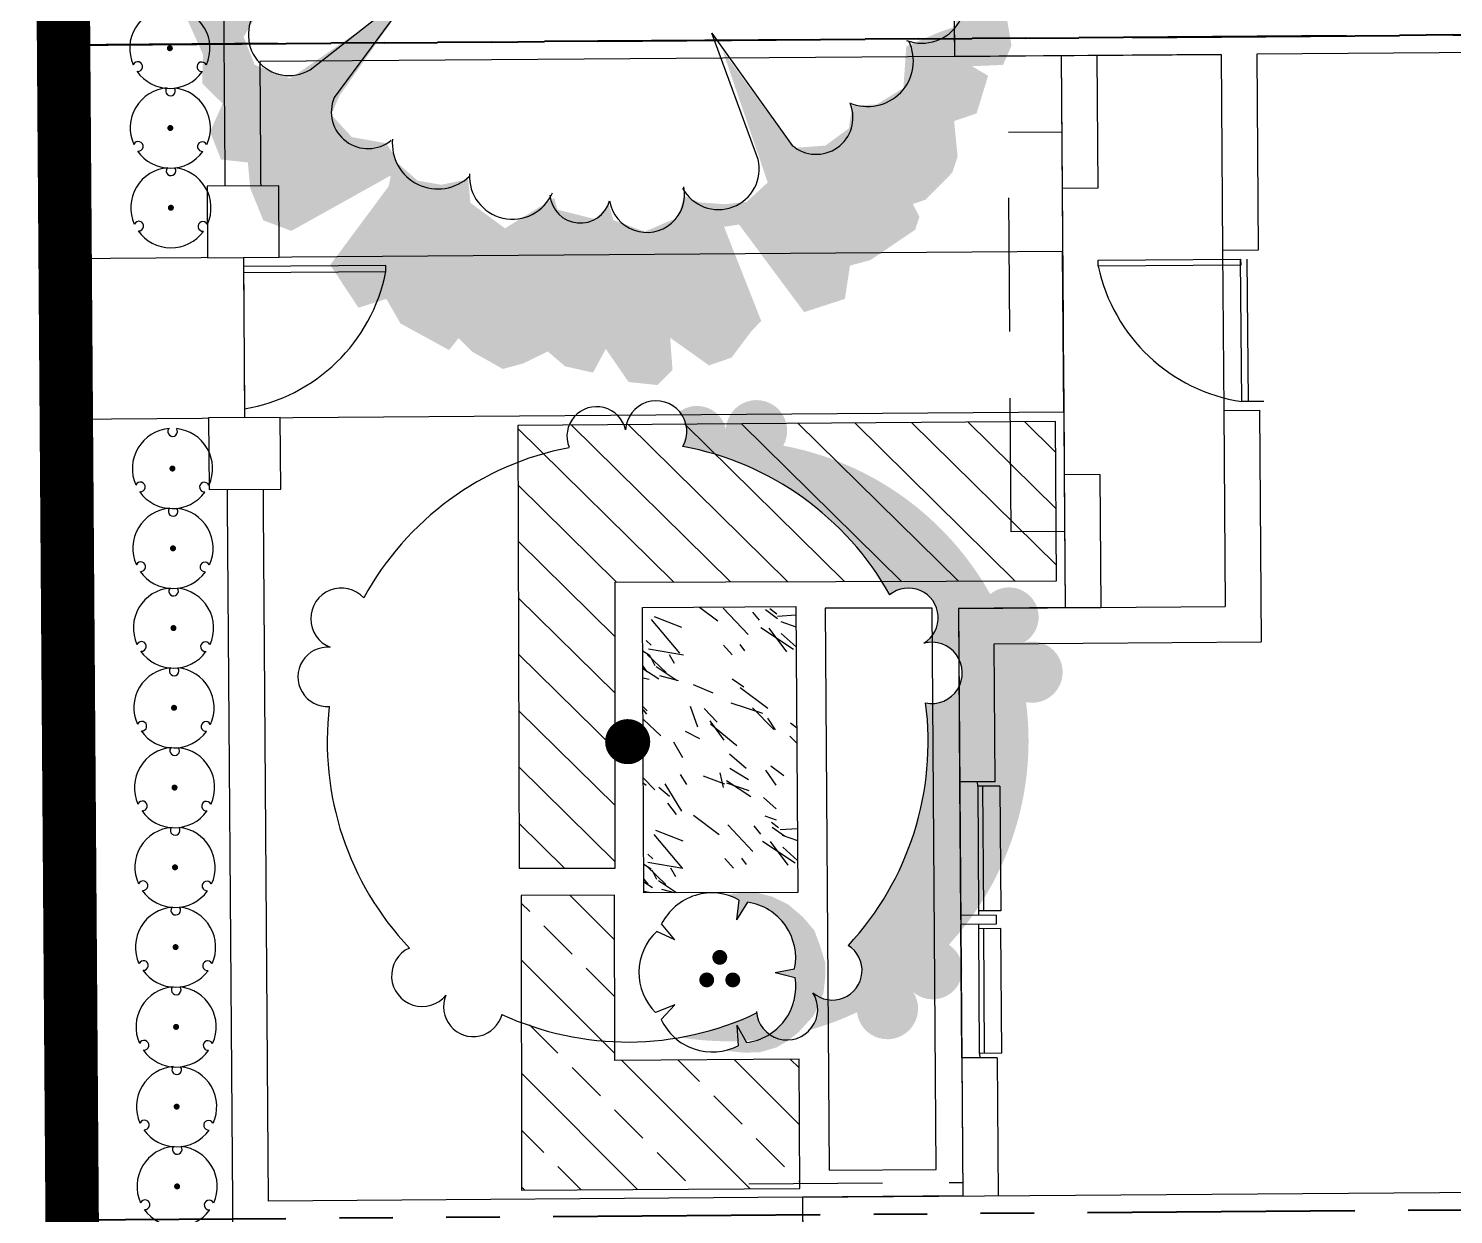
# Model space of a CAD drawing. Header units: feet. Extents: x 919634 to 928945, y 707022 to 708026.
# Drawn here: x 920102.47 to 920129.13, y 707361.44 to 707383.64 of the extents above; entities that cross this region are included whole.
import ezdxf

# ---------------------------------------------------------------- set-up
doc = ezdxf.new("R2010")
doc.units = ezdxf.units.FT
doc.header["$LTSCALE"] = 20
doc.header["$MEASUREMENT"] = 0
for name, pattern in [('PHANTOM2', [1.25, 0.625, -0.125, 0.125, -0.125, 0.125, -0.125]), ('Site Plan$0$HIDDEN2', [0.1875, 0.125, -0.0625]), ('Site Plan$0$PHANTOM2', [1.25, 0.625, -0.125, 0.125, -0.125, 0.125, -0.125])]:
    doc.linetypes.add(name, pattern=pattern)
doc.layers.add('-u-site-propline', color=7, linetype='PHANTOM2', true_color=0xd10000)
for name, color, linetype in [('-u-site-xref', 7, 'Continuous'), ('LK-SHRB-035M', 4, 'Continuous'), ('LK-SHRB-TRNK', 3, 'Continuous'), ('LP-SHRB', 7, 'Continuous'), ('Site Plan$0$-u-site-bldg_interior', 252, 'Continuous'), ('Site Plan$0$-u-site-fence', 4, 'Site Plan$0$FENCELINE1'), ('Site Plan$0$-u-site-wall', 4, 'Continuous'), ('Site Plan$0$A-DOOR', 253, 'Continuous'), ('Site Plan$0$SP-BLDG-ROOF ABOVE', 4, 'Site Plan$0$HIDDEN2'), ('x-RL TH5-LP Block$0$L-002', 253, 'Continuous'), ('x-RL TH5-LP Block$0$LK-SHRB-035M', 253, 'Continuous'), ('x-RL TH5-LP Block$0$LK-SHRB-TRNK', 253, 'Continuous'), ('x-RL TH5-LP Block$0$LK-TREE-050M', 253, 'Continuous'), ('x-RL TH5-LP Block$0$LK-TREE-TRNK', 253, 'Continuous'), ('x-RL TH5-LP Block$0$LP-PATT-GRND', 253, 'Continuous'), ('x-RL TH5-LP Block$0$LP-PATT-SHAR', 253, 'Continuous'), ('x-RL TH5-LP Block$0$LP-SHAR-BRDR-CONT', 253, 'Continuous'), ('x-RL TH5-LP Block$0$LP-SHRB', 253, 'Continuous'), ('x-RL TH5-LP Block$0$LP-TREE', 253, 'Continuous')]:
    doc.layers.add(name, color=color, linetype=linetype)
for name, color, linetype, lineweight in [('Site Plan$0$SP-LOT LINES', 252, 'Site Plan$0$PHANTOM2', 40), ('Site Plan$0$SP-SIDEWALK', 2, 'Continuous', 25), ('SP-BUILDING-FOOTPRINT', 1, 'Continuous', 25)]:
    doc.layers.add(name, color=color, linetype=linetype, lineweight=lineweight)
for name, color, linetype, plot in [('x-RL TH5-LP Block$0$-u-site-no_plot', 253, 'Continuous', False), ('x-RL TH5-LP Block$0$LK-SHRB-SHAD', 253, 'Continuous', False), ('x-RL TH5-LP Block$0$LK-TREE-SHAD', 253, 'Continuous', False)]:
    doc.layers.add(name, color=color, linetype=linetype, plot=plot)
doc.layers.get('-u-site-xref').off()
doc.linetypes.add('Site Plan$0$FENCELINE1', pattern='A,0.25,-0.1,[133,ltypeshp.shx,S=0.1,R=0,X=-0.1,Y=0],-0.1,1', length=1.45)

# ---------------------------------------------------------------- blocks, each defined once
blk = doc.blocks.new('Site Plan$0$_Details_TH5_wall')
at = {"layer": 'Site Plan$0$-u-site-fence'}
for p, q in [((-10.48732410557568, -26.40998516941909), (-10.46782956644893, -29.40992182923947)), ((-10.48624107660726, -26.57664831739385), (-10.4689125957666, -29.24325868126471))]:
    blk.add_line(p, q, dxfattribs=at)
blk.add_lwpolyline([(-7.821513322298415, -26.67391782451887), (-7.822257905383594, -26.55933691037353), (-10.48624107660726, -26.57664831739385), (-10.48549649352208, -26.69122923142277)], close=True, dxfattribs=at)
blk.add_arc((-11.00169562106021, -26.04570431716274), 3.241637188778279, 279.4598342740753, 348.8256528212227, dxfattribs=at)
at = {"layer": 'Site Plan$0$-u-site-wall'}
for p, q in [((-10.95223619171884, -7.919251336716115), (-10.82240109087434, -26.41216260602232)), ((2.818107517436147, -22.64952870749403), (-10.17819925572257, -22.74063981021754)), ((-10.17816162097733, -22.74063954618759), (-10.15241514507215, -26.4078088250244)), ((-10.80133920791559, -29.41208908054978), (-10.67262854427099, -47.7449482496595)), ((-10.13135326222982, -29.40773529966827), (-10.02838854386937, -44.07347961037885)), ((-0.03203305636998266, -44.00339978060219), (-10.02838854386937, -44.07347961037885))]:
    blk.add_line(p, q, dxfattribs=at)
for points in [[(-11.166017520361777, -25.074367241784326), (-11.1573099595633, -26.41433894980565), (-9.817338251541976, -26.405631389007173), (-9.826045812340453, -25.06565968098585)], [(-11.137815420519757, -29.4142756096221), (-11.12910785972128, -30.754247317643422), (-9.789136151699957, -30.745539756844945), (-9.797843712498434, -29.40556804882362)]]:
    blk.add_wipeout(points).dxf.layer = 'Site Plan$0$-u-site-wall'
for points in [[(-11.16601752035785, -25.07436724181753), (-11.15730995952617, -26.41433894983493), (-9.817338251508772, -26.40563138911966), (-9.826045812340453, -25.06565968098585)], [(-11.13781542039942, -29.41427560977172), (-11.12910785980057, -30.75424731767271), (-9.789136151666753, -30.74553975684103), (-9.797843712498434, -29.40556804882362)]]:
    blk.add_lwpolyline(points, close=True, dxfattribs=at)
blk = doc.blocks.new('*U239')
at = {"layer": 'Site Plan$0$A-DOOR'}
blk.add_lwpolyline([(-28.625, -31.96847301748949), (-30, -31.96847301748949), (-30, 0), (-28.625, 0)], close=True, dxfattribs=at)
blk.add_arc((-36.41138767640513, 6.143921902290211), 38.89964626533935, 281.5466680525947, 350.9124866484809, dxfattribs=at)
blk = doc.blocks.new('Site Plan')
at = {"layer": 'Site Plan$0$-u-site-bldg_interior'}
for p, q in [((920119.7708448657, 707386.0017560149), (920119.7919066082, 707383.1163518603)), ((920184.3734729051, 707383.5877590682), (920125.4508948061, 707383.1576591246)), ((920124.7842458992, 707383.1527929822), (920119.7919066082, 707383.1163518603)), ((920121.1176769112, 707383.1260291988), (920124.7842458992, 707383.1527929822)), ((920121.7918533289, 707383.1309502876), (920121.8100161508, 707380.6426907263)), ((920122.4585022359, 707383.13581643), (920122.4766650577, 707380.6475568687)), ((920124.7842458992, 707383.1527929822), (920124.8110096824, 707379.4862239939)), ((920125.4508948061, 707383.1576591246), (920125.4776585893, 707379.4910901365)), ((920122.4766650577, 707380.6475568687), (920121.8100161508, 707380.6426907263)), ((920125.4776585893, 707379.4910901365), (920124.8110096824, 707379.4862239939)), ((920124.8110096824, 707379.4862239939), (920124.8329073234, 707376.4863039128)), ((920125.1685796798, 707376.655425229), (920125.1491151102, 707379.3220208568)), ((920125.2935763499, 707376.6563376307), (920125.2741117802, 707379.3229332585)), ((920125.581670808, 707376.6584405497), (920125.1685796798, 707376.655425229)), ((920124.8329073234, 707376.4863039128), (920125.4995562303, 707376.4911700552)), ((920124.8329073234, 707376.4863039128), (920124.8596711068, 707372.8197349248)), ((920125.4995562303, 707376.4911700552), (920125.5311861561, 707372.1579521603)), ((920122.515763685, 707375.2911462347), (920121.8491147781, 707375.2862800923)), ((920121.8491147781, 707375.2862800923), (920121.8672785365, 707372.7978922301)), ((920122.515763685, 707375.2911462347), (920122.5339274434, 707372.8027583725)), ((920119.8672852545, 707372.783293463), (920124.8596711068, 707372.8197349248)), ((920119.8672852545, 707372.783293463), (920119.8910076988, 707369.5333800418)), ((920121.8672785365, 707372.7978922301), (920122.5339274434, 707372.8027583725)), ((920120.5388003038, 707372.1215106986), (920125.5311861561, 707372.1579521603)), ((920120.5576566057, 707369.5382461842), (920120.5388003038, 707372.1215106986)), ((920120.5576566057, 707369.5382461842), (920119.8910076988, 707369.5333800418)), ((920119.8910076988, 707369.5333800418), (920119.909255733, 707367.0334466408)), ((920120.2285048588, 707369.452508018), (920120.227896591, 707369.5358391313)), ((920120.641595987, 707369.4555233388), (920120.2285048588, 707369.452508018)), ((920120.2285048588, 707369.452508018), (920120.2455363573, 707367.1192368438)), ((920120.3210810431, 707369.4531837694), (920120.3381125416, 707367.1199125951)), ((920120.641595987, 707369.4555233388), (920120.6586274855, 707367.1222521645)), ((920120.5759046399, 707367.0383127833), (920119.909255733, 707367.0334466408)), ((920119.909255733, 707367.0334466408), (920119.9104722686, 707366.8667844142)), ((920120.6586274855, 707367.1222521645), (920120.2455363573, 707367.1192368438)), ((920120.2455363573, 707367.1192368438), (920120.2461446251, 707367.0359057303)), ((920120.5759046399, 707367.0383127833), (920120.5771211755, 707366.8716505566)), ((920120.5771211755, 707366.8716505566), (920119.9104722686, 707366.8667844142)), ((920119.9287203028, 707364.3668510133), (920119.9104722686, 707366.8667844142)), ((920120.2479694285, 707366.7859123903), (920120.2473611607, 707366.8692435037)), ((920120.6610605567, 707366.788927711), (920120.2479694285, 707366.7859123903)), ((920120.265000927, 707364.4526412161), (920120.2479694285, 707366.7859123903)), ((920120.3575771113, 707364.4533169675), (920120.3405456129, 707366.7865881416)), ((920120.6780920551, 707364.4556565369), (920120.6610605567, 707366.788927711)), ((920120.5953692097, 707364.3717171557), (920119.9287203028, 707364.3668510133)), ((920119.9287203028, 707364.3668510133), (920119.9475766047, 707361.7835864988)), ((920120.6780920551, 707364.4556565369), (920120.265000927, 707364.4526412161)), ((920120.265000927, 707364.4526412161), (920120.2656091948, 707364.3693101028)), ((920120.5953692097, 707364.3717171557), (920120.6142255116, 707361.7884526412)), ((920116.9476565232, 707361.7616888579), (920164.2797289152, 707362.1071849704)), ((920116.9476565232, 707361.7616888579), (920116.9671210941, 707359.0950930788))]:
    blk.add_line(p, q, dxfattribs=at)
at = {"layer": 'Site Plan$0$SP-BLDG-ROOF ABOVE'}
blk.add_line((920121.8100161508, 707380.6426907263), (920121.8491147781, 707375.2862800923), dxfattribs=at)
for points in [[(920121.8568705894, 707374.2238084004), (920120.8568972291, 707374.2165091869), (920120.802287773, 707381.697863211), (920121.8022607365, 707381.7051624218)], [(920120.024873174, 707351.200535849), (920116.0249331712, 707351.1713386545), (920115.9458300528, 707362.0082609466), (920119.9457234944, 707362.0374578013)]]:
    blk.add_lwpolyline(points, dxfattribs=at)
at = {"layer": 'Site Plan$0$SP-LOT LINES', "ltscale": 0.4}
for points in [[(920103.1232508624, 707383.3280229568), (920102.9602350909, 707405.6607613388), (920196.9577309671, 707406.3468874213), (920197.1207467385, 707384.0141490393)], [(920103.2838335625, 707361.3286090284), (920103.1232508624, 707383.3280229568), (920197.1207467385, 707384.0141490393), (920197.2813294387, 707362.0147351108)]]:
    blk.add_lwpolyline(points, close=True, dxfattribs=at)
at = {"layer": 'Site Plan$0$SP-SIDEWALK'}
blk.add_lwpolyline([(920103.1524477189, 707379.3281292393), (920103.1743453598, 707376.3282091581), (920121.8405147532, 707376.46446123), (920121.8186171122, 707379.4643813111)], close=True, dxfattribs=at)
at = {"layer": 'Site Plan$0$-u-site-bldg_interior', "xscale": 0.08333333333333333, "yscale": 0.08333333333333333, "zscale": 0.08333333333333333, "rotation": 270.4182178492752}
blk.add_blockref('*U239', (920125.1673631441, 707376.8220874559), dxfattribs=at)
at = {"layer": 'Site Plan$0$-u-site-wall', "rotation": 0.01592974096001484}
blk.add_blockref('Site Plan$0$_Details_TH5_wall', (920116.9674547828, 707405.76513261), dxfattribs=at)
blk = doc.blocks.new('x-RL TH5-LP Block$0$TREE-SIMP-021')
at = {"layer": 'x-RL TH5-LP Block$0$LK-TREE-SHAD'}
h = blk.add_hatch(color=256, dxfattribs=at)
edge = h.paths.add_edge_path()
edge.add_arc((0.1670000000000016, 0), 0.5000000000000239, 260.3865617105897, 278.5936085237907)
edge.add_arc((0.2619320473717437, -0.4475469871519522), 0.05101736742950515, 186.3524412592835, 246.651281477449, ccw=False)
edge.add_arc((0, -2.131628207280301e-14), 0.4999999999999955, 279.61343828940744, 294.98973247718067, ccw=False)
edge = h.paths.add_edge_path()
edge.add_arc((0.1670000000000016, -2.842170943040401e-14), 0.4999999999999858, 285.35812662729506, 294.9897324771812, ccw=False)
edge.add_arc((0.2619320473717153, -0.4475469871519593), 0.05101736742950547, 317.3004536736503, 392.4177406316337)
edge.add_arc((0.3377983859684264, -0.3832874793667926), 0.04937740005396908, 228.3744434168904, 416.8573514313249)
edge.add_arc((0, -4.263256414560601e-14), 0.499999999999984, 316.8519098886588, 366.9897324771847)
edge.add_arc((0.5065839324883825, 0.1108125556681472), 0.0510173674294981, 258.3524412592744, 464.4177406316392)
edge.add_arc((0.4689134968027702, 0.2028230113137752), 0.04937740005396369, 300.3744434168894, 488.8573514313118)
edge.add_arc((0, -2.131628207280301e-14), 0.5000000000000026, 28.85190988865855, 78.98973247718327)
edge.add_arc((0.05115404106064148, 0.5160329129350814), 0.05101736742951309, 330.3524412592923, 399.9472398419138)
edge.add_arc((0.1190060928392711, 0.5086389940592824), 0.04937740005397353, 12.374443416904683, 125.5951215006767, ccw=False)
edge.add_arc((0.2181540410606431, 0.5160329129350814), 0.05101736742948313, -29.647558740707723, 176.4177406316317, ccw=False)
edge.add_arc((0.1670000000000016, -2.842170943040401e-14), 0.5000000000000039, 28.851909888658213, 78.98973247718328, ccw=False)
edge.add_arc((0.6359134968028002, 0.2028230113137681), 0.04937740005397455, -59.62555658313693, 128.85735143134, ccw=False)
edge.add_arc((0.6735839324883557, 0.1108125556681472), 0.05101736742948965, -101.64755874069431, 104.4177406316083, ccw=False)
edge.add_arc((0.1669999999999732, -1.4210854715202e-14), 0.5000000000000059, -43.14809011132962, 6.989732477181519, ccw=False)
edge.add_arc((0.5047983859678311, -0.3832874793662739), 0.04937740005395616, -131.62555658219208, 56.857351430414894, ccw=False)
edge.add_arc((0.4289320473717453, -0.4475469871519522), 0.05101736742948169, -173.64755874072046, 32.41774063164411, ccw=False)
at = {"layer": 'x-RL TH5-LP Block$0$LK-TREE-050M'}
for centre, radius, start, end in [((-0.04799390716075891, 0.5086389940592824), 0.04937740005396271, 12.3744434168969, 201.2618362351385), ((0.0511540410606699, 0.5160329129350814), 0.05101736742949643, 330.3524412592786, 176.4177406316339), ((-0.003777478401218559, 0.003136797043296724), 0.4952442819776592, 100.5015960879655, 151.0925035290089), ((-2.842170943040401e-14, -2.131628207280301e-14), 0.5, 28.85190988865747, 78.98973247718159), ((-0.4749689964509969, 0.2081133238393136), 0.05101736742949643, 42.43331910011396, 248.4177406316341), ((0.4689134968027702, 0.2028230113137681), 0.04937740005396271, 300.3744434168967, 129.2618362351378), ((-0.4985753626810379, 0.1115331750183941), 0.04937740005396271, 84.37444341689746, 273.2618362351384), ((0.5065839324883825, 0.1108125556681472), 0.05101736742949643, 258.3524412592795, 104.4177406316339), ((-2.842170943040401e-14, -2.131628207280301e-14), 0.5, 172.8519098886574, 222.9897324771822), ((-2.842170943040401e-14, -2.131628207280301e-14), 0.5, 316.8519098886569, 6.989732477181856), ((-0.3447010244698276, -0.3874118052906965), 0.05101736742949643, 114.3524412592789, 320.4177406316336), ((0.3377983859684264, -0.3832874793667926), 0.04937740005396271, 228.3744434168969, 57.2618362351381), ((-0.2601426129294566, -0.4397077010247585), 0.04937740005396271, 156.3744434168966, 345.2618362351382), ((0.2619320473717153, -0.4475469871519522), 0.05101736742949643, 183.8540007653813, 32.41774063163366), ((-2.842170943040401e-14, -2.131628207280301e-14), 0.5, 244.8519098886572, 294.9897324771821)]:
    blk.add_arc(centre, radius, start, end, dxfattribs=at)
at = {"layer": 'x-RL TH5-LP Block$0$LK-TREE-TRNK', "const_width": 0.03749999999999999}
blk.add_lwpolyline([(-0.01875000000001137, -2.131628207280301e-14, 1), (0.01874999999998295, -2.131628207280301e-14, 1)], format="xyb", close=True, dxfattribs=at)
blk = doc.blocks.new('x-RL TH5-LP Block$0$TREE-SIMP-024')
at = {"layer": 'x-RL TH5-LP Block$0$LK-TREE-SHAD'}
blk.add_hatch(color=256, dxfattribs=at).paths.add_polyline_path([(0.1890392876505302, -0.4914625425579686), (0.2122538417685007, -0.5256094872272712), (0.2532375141730938, -0.5283298083166699), (0.3119894994224524, -0.5023558214439703), (0.3488751212994714, -0.5037111922460724), (0.3748395371480342, -0.4777467763975238), (0.4103546213606251, -0.4941301901573638), (0.4458784854625435, -0.4804583228024413), (0.4499869085587704, -0.4463034049931593), (0.4827752814527457, -0.4435615268122319), (0.5237645425420112, -0.4271557661335734), (0.5374364046921016, -0.3916319072365013), (0.4677999237022448, -0.2646004044787063), (0.4814606117391236, -0.2673287123739385), (0.5811675407061045, -0.3424377704076562), (0.6358238768052615, -0.3069019339042427), (0.6249050584882809, -0.2713852550636489), (0.6563316736071556, -0.2536161387256897), (0.6905033561629352, -0.1921294586080649), (0.6754793072618952, -0.1798385099472739), (0.6932444327993608, -0.1620733844098154), (0.7151139873763555, -0.1238148273882871), (0.7082908266705772, -0.09785999622977926), (0.6932723684028588, -0.06644295733990191), (0.7124048371439358, -0.04457898493521384), (0.7206121090560202, -0.009056715461291276), (0.6905616235424645, 0.007328289670340382), (0.7329206188030071, 0.03602978614996744), (0.7370298401875459, 0.07291700591118655), (0.7179093405918024, 0.09203750550695133), (0.676924078764074, 0.08929323635833697), (0.7124583154346453, 0.1384849718098451), (0.7029036562701094, 0.1671713118368103), (0.6687575131452945, 0.193118164650528), (0.6564657629400017, 0.2054099148558279), (0.5362310864248627, 0.1589257265477073), (0.5335043751062472, 0.1780510184884818), (0.6455525333076935, 0.2600526754644719), (0.629173911892849, 0.311961547954219), (0.5868252892009878, 0.3187799195711634), (0.5800021304438587, 0.3447347591907146), (0.5417667199370442, 0.4021018401502943), (0.5253745262878908, 0.4075616432481155), (0.5089783437868505, 0.3993599652255568), (0.5035185354842042, 0.4157521536698852), (0.4693747885318942, 0.4498959006221668), (0.4488845495600344, 0.4567206592121238), (0.4038004408650693, 0.4526090468599193), (0.3942457764956941, 0.4812953816820524), (0.3464349545334926, 0.496309052809579), (0.3341336228943703, 0.4758132232043835), (0.3327790503805659, 0.5154311470333397), (0.3081915624256624, 0.5263531546063263), (0.2494443643164743, 0.5167729508059438), (0.2439733819006165, 0.4949129724579535), (0.2112025668366186, 0.5522816480455219), (0.1524505763824209, 0.5263076559679831), (0.1497110976301883, 0.5017161739563747), (0.1811305294363592, 0.4948946130834457), (0.202984124067541, 0.4785072085230979), (0.212541181353231, 0.45801777109574), (0.2344003614129235, 0.4607564515596465), (0.2835801296677403, 0.4553062246908226), (0.2904048882577115, 0.4348159857189486), (0.3081524507603319, 0.3924705522830649), (0.3614310626261954, 0.3883876718740424), (0.3819133199970679, 0.354239934121253), (0.3832702886833488, 0.3228189044308749), (0.4119582233383312, 0.3187288407091629), (0.4338078271690051, 0.2886799465673988), (0.4365281534632288, 0.2476962793676662), (0.312182657679358, 0.1588602791116926), (0.4802353394693739, 0.2149214735031819), (0.5048180383354861, 0.1876056743968348), (0.5075423554302176, 0.1602834967785185), (0.5048004805054802, 0.1274951206283248), (0.4965979976822155, 0.1083666426877699), (0.5239185806725288, 0.1001777301501932), (0.5416661483799885, 0.05783230191914868), (0.5266269378214474, 0.01820959095000774), (0.5074992581692186, 0.01273941007867307), (0.5252540059331636, -0.005015337685279064), (0.5129446926930257, -0.05283414645331419), (0.4979158599080051, -0.05693698412104453), (0.5361496757868451, -0.1197686605234622), (0.5033493272351564, -0.1634950041924412), (0.4732932530368998, -0.1662360808288668), (0.4801140208263632, -0.2003878093821498), (0.4746406454941905, -0.2304446851249153), (0.4514085283413749, -0.2564082994289478), (0.4418442877430095, -0.2605095392124781), (0.426813860329986, -0.2700769723230536), (0.4186041922453967, -0.3137961359355472), (0.3899074796497359, -0.3397613448675685), (0.3653199916948324, -0.3288393372945819), (0.239660629690519, -0.2387102159554928), (0.3434432538051624, -0.3916885715269984), (0.3256701466667096, -0.4367766762272822), (0.2901462825647911, -0.4504485435822119), (0.2696576382209059, -0.4381591895494168), (0.2559953555560242, -0.4408954770970226), (0.2505179861671536, -0.4846138391650001), (0.2286588009026502, -0.4873525248337458), (0.2177264207609824, -0.4982849049754137)])
at = {"layer": 'x-RL TH5-LP Block$0$LK-TREE-050M'}
for p, q in [((-0.05369746659829389, 0.4915933362915723), (-0.04860488914232519, 0.3204401747418828)), ((-0.04860488914232519, 0.3204401747418828), (-0.1004783664031379, 0.4881257947864839)), ((0.2897369795163627, 0.1452474562183212), (0.4331856951178565, 0.2463997710962005)), ((0.4509396161136294, 0.2029800207524346), (0.2897369795163627, 0.1452474562183212)), ((-0.484126475581121, 0.1008413697186938), (-0.3197764530257245, 0.05279546313309424)), ((-0.3197764530257245, 0.05279546313309424), (-0.4952847406890442, 0.05527856086738581)), ((0.3323934762303793, -0.366144784429423), (0.2276721902811687, -0.2306723100195143)), ((0.2276721902811687, -0.2306723100195143), (0.3682018494262422, -0.3358423614288597)), ((-0.2455091501645086, -0.4292699423333417), (-0.1490278276294532, -0.2878107840738551)), ((-0.1490278276294532, -0.2878107840738551), (-0.2056244374518599, -0.4539617653212815))]:
    blk.add_line(p, q, dxfattribs=at)
for centre, radius, start, end in [((-0.002046592426324878, 0.4868550850393945), 0.05186775325439813, 9.894664786015177, 174.758577227328), ((0.09479688157250621, 0.4893167681903066), 0.04800949825501283, 350.9389413252036, 173.4733813780408), ((-0.1406577635833912, 0.4643518711474144), 0.04668600864248076, 30.61256466583337, 182.9404446800889), ((0.1742931968898063, 0.4599880194734851), 0.03877302073807031, 346.4677891969286, 145.8460662159045), ((-0.2256235228414027, 0.416537993178828), 0.05803041528278666, 48.19387987775519, 187.3850517374514), ((0.249491642336892, 0.4128623806588791), 0.05490868705670256, 338.5456909887605, 138.9426875496921), ((-0.3155583000221611, 0.3648621441673399), 0.05490868705670256, 50.5456909887609, 210.9426875496927), ((0.3264296698085047, 0.3432980403228925), 0.05803041528278666, 336.1938798777554, 115.3850517374514), ((-0.3836150434950696, 0.3079067958741248), 0.03877302073807031, 58.46778919692883, 217.8460662159039), ((0.398159233570567, 0.2772661021778475), 0.04668600864248076, 318.6125646658333, 110.9404446800895), ((-0.4360740535002208, 0.2413643889474102), 0.04800949825501283, 62.93894132520439, 245.4733813780411), ((-0.4636591329584405, 0.1485000700117638), 0.05186775325439813, 81.89466478601592, 246.7585772273271), ((0.4623942692778655, 0.1523929201382828), 0.05186775325439813, 297.894664786015, 102.7585772273273), ((0.4946617483395528, 0.06105000505942826), 0.04800949825501283, 278.9389413252028, 101.4733813780415), ((-0.4850905122466429, 0.009719136930840477), 0.04668600864248076, 102.6125646658336, 254.9404446800894), ((0.4913341631808805, -0.02361856542178487), 0.03877302073807031, 274.4677891969283, 73.84606621590467), ((-0.4658726755859846, -0.08586340293272343), 0.05803041528278666, 120.1938798777553, 259.3850517374512), ((0.4697526148953841, -0.1096991602439772), 0.05490868705670256, 266.5456909887607, 66.94268754969211), ((-0.4445173971826932, -0.1873651743553211), 0.05490868705670256, 122.545690988761, 282.9426875496918), ((0.4273681537194989, -0.2043681359880694), 0.05803041528278666, 264.1938798777555, 43.3850517374514), ((-0.4113803323655247, -0.2696911542562219), 0.03877302073807031, 130.4677891969289, 289.8460662159039), ((0.3867337028646318, -0.2929919960733187), 0.04668600864248076, 246.6125646658334, 38.94044468008853), ((-0.3643054682475793, -0.3401453721469778), 0.04800949825501283, 134.9389413252038, 317.4733813780404), ((-0.2845105109362862, -0.3950769944404016), 0.05186775325439813, 153.8946647860153, 318.7585772273273), ((0.2878219670432429, -0.3926710807491034), 0.05186775325439813, 225.8946647860147, 30.75857722732785), ((0.2109208918357979, -0.4515857900502454), 0.04800949825501283, 206.9389413252034, 29.47338137804071), ((-0.1591446606051079, -0.4583451141828618), 0.04668600864248076, 174.6125646658334, 326.940444680089), ((-0.06230162510055948, -0.4696044945809916), 0.05803041528278666, 192.1938798777558, 331.3850517374509), ((0.04083143997263505, -0.4806601902269989), 0.05490868705670256, 194.5456909887608, 354.942687549692), ((0.1293680157899644, -0.4745850956696813), 0.03877302073807031, 202.4677891969289, 1.846066215904139)]:
    blk.add_arc(centre, radius, start, end, dxfattribs=at)
at = {"layer": 'x-RL TH5-LP Block$0$LK-TREE-TRNK', "const_width": 0.03749999999999999}
blk.add_lwpolyline([(0.01325825214726706, 0.01325825214723153, 1), (-0.01325825214723864, -0.01325825214726706, 1)], format="xyb", close=True, dxfattribs=at)
blk = doc.blocks.new('x-RL TH5-LP Block$0$SHRUB-LRG-421')
at = {"layer": 'x-RL TH5-LP Block$0$LK-SHRB-SHAD'}
blk.add_hatch(color=256, dxfattribs=at).paths.add_polyline_path([(0.04890674199781841, 0.4855210793319458), (0.1251363003899257, 0.4961515451490079), (0.2279575585463363, 0.4996950395267881), (0.3307788259290732, 0.4731188634399501), (0.4300545247320002, 0.4252817499469046), (0.5240118891178724, 0.3455532274584883), (0.5966958789301486, 0.2605094662894487), (0.6303787066277664, 0.1719222222868169), (0.665834318615282, 0.05675879642525672), (0.667607102905194, -0.02474147036599916), (0.6551976405548317, -0.1345896575469361), (0.6250603722107044, -0.2178616744131325), (0.5896047602231818, -0.2834162367067066), (0.4956474050636501, -0.3861774409041772), (0.4282817496684288, -0.4393297930778495), (0.3591433099832955, -0.4800799235874322), (0.2545492675369729, -0.5101995882799528), (0.1588191280875293, -0.5137430826577329), (0.1020901507527654, -0.5084278439771097), (0.03472450458387755, -0.5013408667657373), (0.1198179567465303, -0.4729929463760598), (0.1074084943961608, -0.3471990546974375), (0.1712285904378987, -0.4570472418783744), (0.3095054605818319, -0.4109818726881684), (0.4123267187382424, -0.309992407021447), (0.4726012554264969, -0.1930572426291377), (0.4814651584233758, -0.09738301564303953), (0.4761468147799803, -0.03360019765230859), (0.3538249663399, -0.007024021565474214), (0.4796923741334638, 0.01778041021852061), (0.4779195990698923, 0.1453460461999825), (0.4247361810886048, 0.2799986593928168), (0.3644616536266909, 0.3526402046698607), (0.2598676111803684, 0.4199665112662778), (0.1747741497913893, 0.4359122215360571), (0.1091812786860658, 0.3313792672636495), (0.1251363003899257, 0.4554014146394252), (0.0666345479915833, 0.4784340963484794)])
at = {"layer": 'x-RL TH5-LP Block$0$LK-SHRB-035M'}
for p, q in [((0.1070605847806689, 0.3273411572877905), (0.1226090518030247, 0.4520215615394463)), ((0.1070605847806689, 0.3273411572877905), (0.1765469323739666, 0.4376839616435433)), ((-0.2847589954806651, 0.2000312582911725), (-0.3682287763061147, 0.3002145037162407)), ((-0.2847589954806651, 0.2000312582911725), (-0.3985323658521303, 0.2533470929504844)), ((0.3492184028398952, -0.005960485389671533), (0.4726012543041307, 0.01778040750961551)), ((0.3492184028398952, -0.005960485389671533), (0.4756331082320884, -0.0379481273089084)), ((-0.2847589954806651, -0.2119522290705191), (-0.4058325046575888, -0.2603783826503054)), ((-0.2847589954806651, -0.2119522290705191), (-0.3706232724072152, -0.3036816353641498)), ((0.1070605847806689, -0.3392621280671371), (0.1677669135920894, -0.4492698535837576)), ((0.1070605847806689, -0.3392621280671371), (0.1157028217975551, -0.4693743823489385))]:
    blk.add_line(p, q, dxfattribs=at)
for centre, start, end in [((-0.05022857247180212, 0.1414409158475465), 60.90413336494095, 153.4676079125364), ((0.1238117442153808, 0.08618405869442114), 348.9041333649409, 81.46760791253651), ((-0.1565623821000059, -0.00700595351980482), 132.904133364941, 225.4676079125363), ((0.1250407657126544, -0.09641342650505891), 276.9041333649411, 9.467607912536403), ((-0.04823997391631707, -0.1540080214654722), 204.904133364941, 297.4676079125363)]:
    blk.add_arc(centre, 0.3554337938960817, start, end, dxfattribs=at)
at = {"layer": 'x-RL TH5-LP Block$0$LK-SHRB-TRNK', "const_width": 0.04687499999999999}
for points in [[(-0.02397241328819177, 0.08914721400351056, 1), (0.02290258671183665, 0.08914721400351056, 1)], [(-0.1062937164925586, -0.0534374656917862, 1), (-0.05941871649256569, -0.0534374656917862, 1)], [(0.05834888991621057, -0.0534374656917862, 1), (0.1052238899162035, -0.0534374656917862, 1)]]:
    blk.add_lwpolyline(points, format="xyb", close=True, dxfattribs=at)
blk = doc.blocks.new('x-RL TH5-LP Block', base_point=(1241.699483058532, -211.8293156445725))
at = {"layer": 'x-RL TH5-LP Block$0$LP-PATT-GRND'}
h = blk.add_hatch(dxfattribs=at)
h.set_pattern_fill('ANSI31', color=256, scale=6)
h.set_pattern_definition([(45, (922115.3144088449, 708877.3474265437), (-0.5303300858899107, 0.5303300858899107), [])])
h.paths.add_polyline_path([(1279.505214307341, -203.4194896933623), (1279.518599590054, -201.6227737809531), (1274.158978043357, -201.580210141954), (1274.199483262259, -193.321748653776), (1271.214432650828, -193.321748653776), (1271.214432699489, -203.3814905072795)])
at = {"layer": 'x-RL TH5-LP Block$0$LP-PATT-SHAR'}
h = blk.add_hatch(dxfattribs=at)
h.set_pattern_fill('LAFX-C235-MULCH', color=256, scale=4, pattern_type=2)
h.set_pattern_definition([(4.236394799059999, (922119.7141769587, 708880.2410070188), (-55.99999999996307, -3.999999999998226), [0.196788, -108.099101158]), (11.8886580396, (922122.1418569587, 708882.2689270187), (-19.99999999998795, -3.999999999987124), [0.28226, -77.3836900904]), (18.7586503478, (922118.5511809587, 708881.7892070188), (-12.00135249324568, -3.995940231420409), [0.40684, -210.8370881116]), (26.5650511771, (922118.7256289587, 708880.6116870188), (3.999999999998839, 4.000000000001912), [0.195036, -8.74923497568]), (29.291362171, (922118.6456569587, 708881.2368470188), (-99.99999999996487, -56.0000000000163), [0.34172, -187.7008469828]), (30.5792268725, (922122.2944969587, 708883.0540470188), (-67.99999999995879, -39.99999999999294), [0.18574, -102.0297179592]), (30.96375653209999, (922121.4077369587, 708881.0042070188), (-7.999999999990193, -3.99999999999663), [0.59336, -22.7304477954]), (31.6075022462, (922122.1491369586, 708881.8546070188), (-20.00000000002493, -11.9999999999917), [0.2219, -60.8354494424]), (33.69006752600001, (922120.7172169588, 708879.2742670188), (-7.999999999996394, -3.999999999999507), [0.262072, -14.16013209604]), (34.6951535312, (922121.1388169588, 708882.8576870188), (-11.99999999999839, -7.999999999988333), [0.34478, -62.90077335639999]), (35.188743132, (922120.1502569587, 708878.8744910188), (-107.9704025626283, -76.04204212472915), [0.69372, -214.6014234584]), (35.7538872544, (922121.8729369587, 708880.6189670188), (-28.00000000002642, -19.99999999999163), [0.44784, -122.7755438572]), (36.41637851990001, (922119.3943369586, 708880.4008870188), (-76.01414970793455, -55.98079174272707), [0.55096, -208.255153236]), (36.8698976458, (922118.8637313587, 708882.4506470188), (-12.00000000000615, -7.99999999999078), [0.145372, -19.85462805224]), (37.18470645320001, (922118.9364169587, 708881.9200470188), (-15.99999999999958, -11.99999999998536), [0.26458, -145.3376168468]), (38.9909940425, (922120.3683369587, 708881.1568470187), (-20.0000000000038, -15.99999999999983), [0.196388, -107.877662002]), (39.61068824, (922120.0266969587, 708882.2907270188), (-91.99999999997935, -75.99999999991097), [0.82084, -149.7514050452]), (40.50284838530001, (922121.7929769587, 708881.9709270188), (-135.9659065597899, -116.0399597267622), [0.45884, -215.1704678476]), (41.34777721970001, (922118.9436969587, 708881.4040470188), (-31.99999999991816, -27.9999999999343), [0.24204, -132.9645501448]), (42.58049078329999, (922122.2290969586, 708879.3106070188), (-47.99999999992922, -43.99999999986755), [0.365244, -200.632269924]), (42.84703721090001, (922119.3652569588, 708881.6292870188), (-107.9619766122515, -100.0410496043131), [0.68404, -222.9227381596]), (43.36342295840001, (922120.2883769587, 708881.9854470188), (-68.00000000007914, -64.00000000011224), [0.359924, -98.67542319200001]), (43.95837332399999, (922120.5718569587, 708881.7456070188), (-107.9999999998423, -103.9999999998839), [0.5654399999999999, -155.023745074]), (44.0289780689, (922119.8231769587, 708882.4942470188), (-116.0000000001742, -112.0000000000871), [0.303284, -166.5978840112]), (44.1185960034, (922118.6674969587, 708879.1870470188), (-123.9413914751457, -120.0605325627017), [0.6684, -177.5451185268]), (45.9093804492, (922121.2696569588, 708881.3458070188), (120.0000000000683, 124.0000000000745), [0.32384, -177.8895149972]), (46.19348942400001, (922121.8074969586, 708881.4984470188), (88.04075343188468, 91.961001164119), [0.49352, -132.4726452916]), (46.49433359130001, (922122.5561769587, 708882.6178070188), (71.96612476155346, 76.03207801210893), [0.59128, -109.7536501416]), (47.29061004259999, (922122.2944969587, 708881.1495670188), (44.00000000004975, 47.99999999998922), [0.51436, -70.252845592]), (47.29061004259999, (922118.7764969587, 708882.3560470188), (44.00000000004975, 47.99999999998922), [0.1286, -70.6386294368]), (47.8155566842, (922119.7141769587, 708881.4621270188), (76.00000000003259, 84.00000000000307), [0.3139, -172.4286839816]), (48.6913859865, (922121.0588569588, 708879.2015790188), (27.99999999997342, 32.00000000002454), [0.63864, -175.0884164632]), (48.945186229, (922119.3289369587, 708882.4869670188), (80.00000000014165, 92.00000000004077), [0.298808, -164.139629128]), (49.2891533288, (922119.2562169587, 708879.3832870187), (23.98960873812287, 28.00890345213219), [0.41232, -189.6192475584]), (50.52754015170001, (922118.8637313587, 708880.9314870188), (35.99999999987128, 43.99999999991179), [0.6402800000000001, -87.4505651716]), (50.59933933650001, (922121.2187369587, 708880.5244470187), (35.999999999971, 43.99999999993225), [0.26338, -144.6779873448]), (51.6666598909, (922122.5270969587, 708880.0229270188), (59.99999999990578, 75.99999999987719), [0.398448, -218.8730720772]), (52.1250163489, (922120.5645769587, 708880.9024470188), (12.00000000000035, 15.99999999999941), [0.165748, -45.4412674816]), (52.5238204386, (922119.6560169586, 708882.2762070188), (52.00000000003287, 67.99999999994802), [0.274768, -150.9336970072]), (52.74471054640001, (922119.9249369587, 708879.8630070188), (12.00571148050183, 15.99571479635884), [0.64836, -124.9541741904]), (52.853313302, (922121.7784569587, 708879.8412070188), (11.99999999998811, 15.99999999999677), [0.300924, -165.3010089128]), (52.853313302, (922118.6674809587, 708879.7903270188), (11.99999999998811, 15.99999999999677), [0.6018399999999999, -165.0000854696]), (53.42696902149999, (922120.9716169587, 708882.6323670188), (80.00000000000671, 108.0000000000848), [0.280572, -154.1215008996]), (55.0079798014, (922122.3162969587, 708880.5826070188), (8.000000000000005, 11.99999999998184), [0.2661719999999999, -48.56004884799999]), (55.58163552090001, (922121.0006969587, 708880.9533270188), (51.97263882129674, 76.01871357711228), [0.4758, -169.2769596504]), (55.88552705470001, (922121.1460569587, 708881.7674070188), (7.999999999982264, 11.99999999999247), [0.54432, -149.2288414084]), (56.30993247399999, (922120.4700969587, 708879.6958470189), (3.999999999999508, 7.999999999996393), [0.7338, -13.68840068556]), (56.30993247399999, (922119.5542569587, 708880.0011270188), (3.999999999999508, 7.999999999996393), [0.28828, -14.13392479544]), (56.59217541029999, (922122.0691769588, 708882.7123270188), (108.0552685508548, 163.9635902827126), [0.40924, -210.3797519764]), (57.14427804959999, (922118.5003009588, 708880.2628070188), (36.02656141108064, 55.98291590184687), [0.41532, -147.1516050132]), (57.99461679189999, (922119.8231769587, 708879.2524590188), (11.99999999999397, 19.99999999998042), [0.4114399999999999, -37.32449366455999]), (60.708637829, (922120.8916569587, 708878.9035670188), (56.00000000001632, 99.99999999996487), [0.3417, -187.7008469828]), (62.81888891450001, (922120.2302169587, 708880.8878870188), (4.000000000003781, 7.99999999999943), [0.302324, -166.0707500204]), (65.1794586645, (922121.6548569587, 708882.5742070188), (23.98016984858512, 52.00914779172928), [0.64068, -237.3845405396]), (66.2505055071, (922120.0412569587, 708879.6013670188), (27.99999999999469, 63.99999999988719), [0.397056, -108.8549478608]), (68.1985905136, (922120.0993769587, 708881.2149670188), (4.000000000010463, 11.999999999997), [0.5479999999999999, -20.99266290064]), (68.4590240815, (922120.5500569587, 708882.2325670188), (51.99999999990812, 132.0000000000264), [0.296948, -163.116638836]), (69.1022345012, (922119.2416969587, 708880.0011270188), (31.96079913338266, 84.01492319077363), [0.42792, -145.1742755116]), (69.22774531800002, (922122.4471369587, 708879.8121270188), (11.99999999996873, 31.99999999999514), [0.225444, -123.83905563]), (70.3461759419, (922121.0006969587, 708879.9138870188), (4.000000000006307, 11.99999999998665), [0.64832, -58.8159421784]), (70.9743939624, (922121.6330569587, 708879.4196470188), (4.000000000009033, 12.00000000000449), [0.44592, -122.2569542368]), (71.5650511771, (922119.5178969587, 708880.8733670188), (-1.536326621476292e-12, 4.000000000002049), [0.6205999999999999, -12.02850691588]), (72.9794743885, (922121.5458569587, 708879.9938470188), (43.99999999994675, 144.0000000000047), [0.372476, -204.6055718795999]), (74.8459319497, (922119.5251769586, 708882.7123270188), (39.99999999994552, 147.9999999999274), [0.361464, -198.555606126]), (78.690067526, (922119.1399369587, 708878.8018070188), (-6.269429420058259e-13, 4.000000000000169), [0.593, -19.80307453568]), (79.91940201250002, (922122.2000169588, 708879.9284470188), (11.99999999994069, 67.99999999995808), [0.6644399999999999, -182.1578872004]), (93.0664855011, (922120.5863769586, 708880.4954070188), (3.963425912546002, -76.00191612744558), [0.4076399999999999, -147.8084333904])])
h.paths.add_polyline_path([(1279.978807319421, -201.0846083789365), (1274.640606650035, -201.0740491147153), (1274.64075157058, -198.2058986135526), (1279.996042406536, -198.2059413993265)])
h = blk.add_hatch(dxfattribs=at)
h.set_pattern_fill('ANSI33', color=256, scale=6, angle=179.5419676139324)
h.set_pattern_definition([(224.5419676139323, (922115.3532326851, 708868.4543618049), (1.052147269432189, -1.069105291085209), []), (224.5419676139323, (922114.2926064067, 708868.4628408157), (1.052147269432189, -1.069105291085209), [0.7499999999999996, -0.3749999999999998])])
h.paths.add_polyline_path([(1285.532948730164, -203.4192794498522), (1285.53928594687, -198.2108808855992), (1283.118574899621, -198.2059413993265), (1283.118522347999, -201.6553018584382), (1280.018553434522, -201.6342017432908), (1280.0119931316, -203.3817007507896)])
at = {"layer": 'x-RL TH5-LP Block$0$-u-site-no_plot'}
blk.add_line((1241.699483058784, -211.8293156445096), (1352.366149725276, -211.8293156445725), dxfattribs=at)
at = {"layer": 'x-RL TH5-LP Block$0$L-002'}
blk.add_lwpolyline([(1279.505214307341, -203.4194896933623), (1279.518599590054, -201.6227737809531), (1274.158978043357, -201.580210141954), (1274.199483262259, -193.321748653776), (1271.214432650828, -193.321748653776), (1271.214432699489, -203.3814905072795)], close=True, dxfattribs=at)
at = {"layer": 'x-RL TH5-LP Block$0$LP-SHAR-BRDR-CONT'}
for points in [[(1274.674855281948, -197.655081984587), (1285.198538542376, -197.655081984587), (1285.198538542376, -195.6550819871482), (1274.69170398463, -195.6550819871482)], [(1279.978807319421, -201.0846083789365), (1274.640606650035, -201.0740491147153), (1274.64075157058, -198.2058986135526), (1279.996042406536, -198.2059413993265)], [(1285.532948730164, -203.4192794498522), (1285.53928594687, -198.2108808855992), (1283.118574899621, -198.2059413993265), (1283.118522347999, -201.6553018584382), (1280.018553434522, -201.6342017432908), (1280.0119931316, -203.3817007507896)]]:
    blk.add_lwpolyline(points, close=True, dxfattribs=at)
at = {"layer": 'x-RL TH5-LP Block$0$LP-SHRB', "xscale": 2.960220199269135, "yscale": 2.960220199269135, "zscale": 2.960220199269135, "rotation": 89.54196761393237}
blk.add_blockref('x-RL TH5-LP Block$0$SHRUB-LRG-421', (1281.463727414608, -199.6757457276108, -0.0008547103314370103), dxfattribs=at)
at = {"layer": 'x-RL TH5-LP Block$0$LP-TREE', "xscale": 11.24595552882447, "yscale": 11.24595552882447, "zscale": 9.733612224634927, "rotation": 90}
blk.add_blockref('x-RL TH5-LP Block$0$TREE-SIMP-021', (1277.148983781692, -201.3690763593186), dxfattribs=at)
at = {"layer": 'x-RL TH5-LP Block$0$LP-TREE', "xscale": 14.70790299536585, "yscale": 14.70790299536585, "zscale": 14.70790299536585}
blk.add_blockref('x-RL TH5-LP Block$0$TREE-SIMP-024', (1259.636990347179, -201.8329441646347), dxfattribs=at)
blk = doc.blocks.new('SHRUB-LRG-020')
at = {"layer": 'LK-SHRB-035M'}
for centre, radius, start, end in [((0, 0), 0.5, 94.34978531993045, 204.197478914356), ((0.001889855033477161, 0.4603848002291109), 0.05995317584729301, 145.5617106720357, 37.37413056032797), ((0, 0), 0.5, 335.6607324966503, 84.36192919374862), ((-0.3996498600313707, -0.2285557376460936), 0.05995317584729301, 265.5617106720358, 157.3741305603279), ((0.3977600049978971, -0.2318290625830173), 0.05995317584729301, 25.56171067203576, 277.3741305603279), ((0, 0), 0.5, 215.0580211348241, 323.979530820607)]:
    blk.add_arc(centre, radius, start, end, dxfattribs=at)
at = {"layer": 'LK-SHRB-TRNK', "const_width": 0.0375}
blk.add_lwpolyline([(-0.01875000000000071, 0, 1), (0.01875000000000071, 0, 1)], format="xyb", close=True, dxfattribs=at)

msp = doc.modelspace()

# ---------------------------------------------------------------- block references
at = {"layer": '-u-site-xref'}
msp.add_blockref('Site Plan', (0, 0), dxfattribs=at)

# ---------------------------------------------------------------- next in the draw order: linework, layer by layer
at = {"layer": '-u-site-propline', "const_width": 1}
msp.add_lwpolyline([(920947.0000886252, 707545.9204017931), (920946.2013768834, 707600.8345230455), (920548.4734135537, 707598.2488059332), (920114.5755185183, 707595.4173937511), (920115.1048384466, 707522.8953291861), (920102.9668962085, 707404.7482034572), (920105.5431136015, 707051.8130943171), (920991.6971269739, 707057.367269914), (920991.4728619354, 707093.1250671773), (921085.439179533, 707093.7985091242), (921082.2021453959, 707546.7798329409)], close=True, dxfattribs=at)
at = {"layer": 'SP-BUILDING-FOOTPRINT'}
msp.add_lwpolyline([(920157.074150957, 707361.387846632), (920164.9512443839, 707361.4453447516), (920164.8685195431, 707372.7784336233), (920185.1179800909, 707372.9262426996), (920185.0352551999, 707384.2593384718), (920174.2022570235, 707384.1802639972), (920174.1243987447, 707394.846646508), (920153.8749377327, 707394.6989010229), (920153.7922137756, 707406.0318688494), (920121.9673034042, 707405.7995016872), (920121.9673034046, 707405.7995016491), (920115.6265645821, 707405.7532180089), (920115.6971186777, 707396.0869366088), (920119.697016377, 707396.1160698998), (920119.791906144, 707383.1164154517), (920121.7918533289, 707383.1309502876), (920121.8672785365, 707372.7978922301), (920119.8672852545, 707372.783293463), (920119.9475766047, 707361.7835864988), (920116.9476565234, 707361.7616888579), (920117.023081732, 707351.4286306492)], dxfattribs=at)

# ---------------------------------------------------------------- next in the draw order: block references
at = {"layer": '-u-site-xref', "rotation": 270.4182178492661}
msp.add_blockref('x-RL TH5-LP Block', (920102.9602350909, 707405.6607613388), dxfattribs=at)
at = {"layer": 'LP-SHRB', "xscale": 1.502163410681632, "yscale": 1.502163410681632, "zscale": 1.502163410681632}
for p in [(920105.1117501005, 707383.2701951185), (920105.1214794816, 707381.7769312303), (920105.1312088626, 707380.2836673422), (920105.1603970058, 707375.401489536), (920105.1701263869, 707373.9082256479), (920105.179855768, 707372.4149617597), (920105.189585149, 707370.9216978715), (920105.1993145301, 707369.4284339834), (920105.2090439112, 707367.9351700952), (920105.2187732923, 707366.441906207), (920105.2285026733, 707364.9486423188), (920105.2382320544, 707363.4553784307), (920105.2479614355, 707361.9621145425)]:
    msp.add_blockref('SHRUB-LRG-020', p, dxfattribs=at)

doc.saveas('drawing.dxf')
